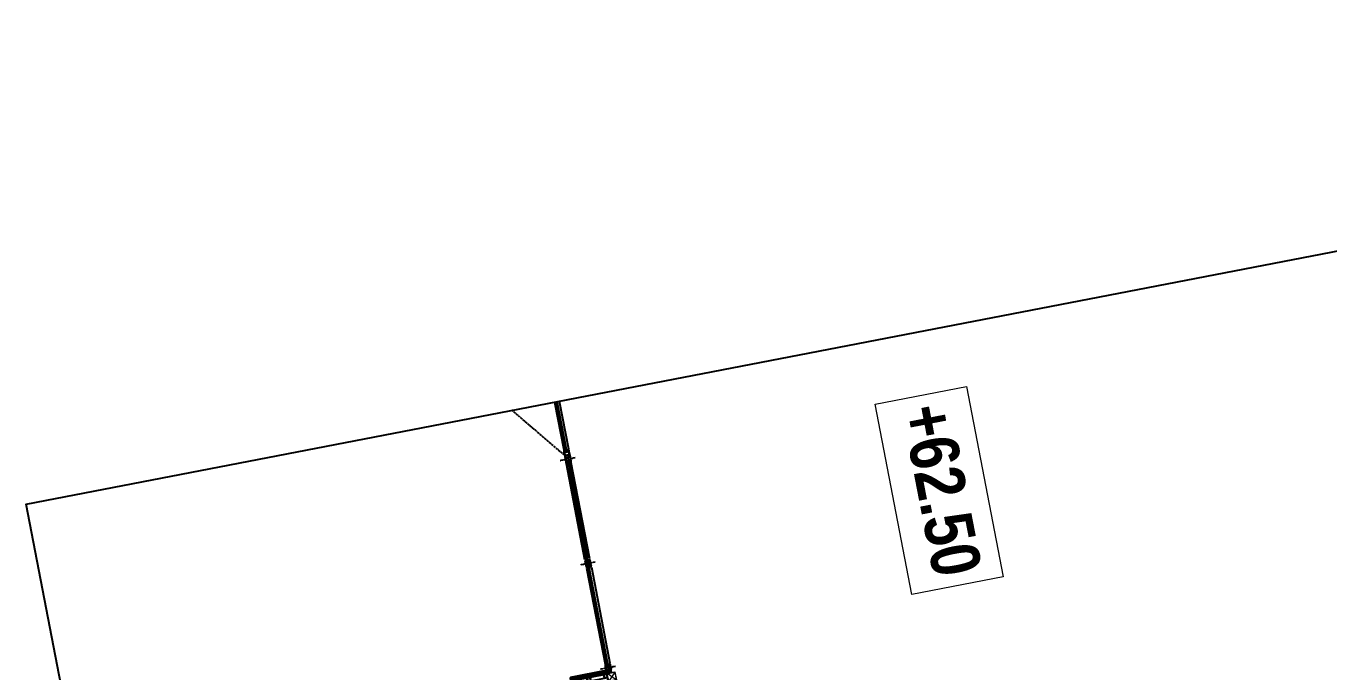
# Model space of a CAD drawing. Header units: centimetres. Extents: x 4942 to 11683, y -41622 to -36787.
# Drawn here: x 4942 to 6538, y -37710 to -36919 of the extents above; entities that cross this region are included whole.
import ezdxf

# ---------------------------------------------------------------- set-up
doc = ezdxf.new("R2010")
doc.units = ezdxf.units.CM
doc.header["$LTSCALE"] = 0.75
doc.header["$MEASUREMENT"] = 0
doc.linetypes.add('$0$CENTER', pattern=[50.8, 31.75, -6.35, 6.35, -6.35])
doc.linetypes.add('1.BLOK_ZK_TASIYICI$0$HIDDEN', pattern=[0.375, 0.25, -0.125])
for name, color, linetype in [('$0$V-0_Axis', 8, '$0$CENTER'), ('1.BLOK_ZK_TASIYICI$0$V-2_Beam_Above', 8, '1.BLOK_ZK_TASIYICI$0$HIDDEN'), ('MERMER1', 25, 'Continuous'), ('MERMER2', 29, 'Continuous'), ('NP_B_Cephe_22$0$$0$$0$SY', 3, 'Continuous'), ('V-0_Elevation_000', 200, 'Continuous'), ('V-0_Hatch_Concrete', 252, 'Continuous'), ('V-2_Steel_Structure', 201, 'Continuous'), ('V-4_Profile_Steel', 82, 'Continuous')]:
    doc.layers.add(name, color=color, linetype=linetype)
doc.layers.add('V-0_Hatch', color=7, linetype='Continuous', true_color=0x330000)
doc.layers.add('yol_kotları', color=5, linetype='Continuous', lineweight=0)
doc.layers.add('ZZ-TASYUNU', color=34, linetype='Continuous', lineweight=5)
doc.styles.get("Standard").update_dxf_attribs({"font": 'arial.ttf'})
pattern_1 = [(45, (-12595.12674, 917.19925), (-0.0883883476, 0.0883883476), [])]

# ---------------------------------------------------------------- blocks, each defined once
blk = doc.blocks.new('A$C17750568')
at = {"layer": 'V-0_Hatch', "transparency": 33554554}
h = blk.add_hatch(dxfattribs=at)
h.set_pattern_fill('ANSI31', color=256)
h.set_pattern_definition(pattern_1)
h.paths.add_polyline_path([(13, 40.6), (0, 40.6), (-13, 40.6), (-13, 43.6), (-11, 43.6), (0, 43.6), (13, 43.6)])
at = {"layer": 'V-0_Hatch_Concrete'}
h = blk.add_hatch(dxfattribs=at)
h.set_pattern_fill('ANSI31', color=256)
h.set_pattern_definition(pattern_1)
h.paths.add_polyline_path([(-27, 13.6), (-29, 13.6), (-30, 13.6), (-30, 57.6), (-29, 57.6), (-28.9, 57.5), (-27, 55.6)])
h = blk.add_hatch(dxfattribs=at)
h.set_pattern_fill('ANSI31', color=256)
h.set_pattern_definition(pattern_1)
h.paths.add_polyline_path([(-13, 55.6), (-27, 55.6), (-28.9, 57.5), (-29, 57.6), (-29, 58.6), (-11, 58.6), (-11, 57.6)])
h = blk.add_hatch(dxfattribs=at)
h.set_pattern_fill('ANSI31', color=256)
h.set_pattern_definition(pattern_1)
h.paths.add_polyline_path([(-10, 44.6), (-11, 44.6), (-11, 43.6), (-13, 43.6), (-13, 55.6), (-11, 57.6), (-10, 57.6)])
h = blk.add_hatch(dxfattribs=at)
h.set_pattern_fill('ANSI31', color=256)
h.set_pattern_definition(pattern_1)
h.paths.add_polyline_path([(13, 43.6), (11, 43.6), (11, 44.6), (10, 44.6), (10, 57.6), (11, 57.6), (13, 55.6)])
h = blk.add_hatch(dxfattribs=at)
h.set_pattern_fill('ANSI31', color=256)
h.set_pattern_definition(pattern_1)
h.paths.add_polyline_path([(27, 55.6), (13, 55.6), (11, 57.6), (11, 58.6), (29, 58.6), (29, 57.6)])
h = blk.add_hatch(dxfattribs=at)
h.set_pattern_fill('ANSI31', color=256)
h.set_pattern_definition(pattern_1)
h.paths.add_polyline_path([(30, 13.6), (27, 13.6), (27, 55.6), (29, 57.6), (30, 57.6)])
at = {"layer": 'MERMER1', "elevation": -0.1}
for points in [[(-30, 13.6), (-29, 13.6), (-29, 13.6), (-27, 13.6), (-27, 55.6), (-29, 57.6), (-30, 57.6)], [(-11, 57.6), (-13, 55.6), (-27, 55.6), (-29, 57.6), (-29, 58.6), (-11, 58.6)], [(-10, 44.6), (-11, 44.6), (-11, 43.6), (-13, 43.6), (-13, 55.6), (-11, 57.6), (-10, 57.6)], [(13, 43.6), (11, 43.6), (11, 44.6), (10, 44.6), (10, 57.6), (11, 57.6), (13, 55.6)], [(27, 55.6), (13, 55.6), (11, 57.6), (11, 58.6), (29, 58.6), (29, 57.6)], [(30, 13.6), (27, 13.6), (27, 55.6), (29, 57.6), (30, 57.6)]]:
    blk.add_lwpolyline(points, close=True, dxfattribs=at)
at = {"layer": 'MERMER2', "elevation": -0.1}
blk.add_lwpolyline([(13, 40.6), (0, 40.6), (-13, 40.6), (-13, 43.6), (-11, 43.6), (0, 43.6), (13, 43.6)], close=True, dxfattribs=at)
at = {"layer": 'NP_B_Cephe_22$0$$0$$0$SY'}
for p, q in [((-30, 7.6, -0.1), (-26.2, 13.4, -0.1)), ((-26.2, 7.8, -0.1), (-29.8, 13.4, -0.1)), ((-26, 13.6, -0.1), (-26, 13.6, -0.1)), ((-26, 7.6, -0.1), (-26, 7.6, -0.1)), ((25.9, 13.6, -0.1), (25.9, 13.6, -0.1)), ((25.9, 7.6, -0.1), (25.9, 7.6, -0.1)), ((30, 7.6, -0.1), (26.2, 13.4, -0.1)), ((26.2, 7.8, -0.1), (29.8, 13.4, -0.1))]:
    blk.add_line(p, q, dxfattribs=at)
at = {"layer": 'NP_B_Cephe_22$0$$0$$0$SY', "elevation": -0.1}
for points in [[(-30, 7.6), (-30, 13.6), (-26, 13.6), (-26, 7.6), (-30, 7.6)], [(30, 7.6), (30, 13.6), (26, 13.6), (26, 7.6), (30, 7.6)]]:
    blk.add_lwpolyline(points, dxfattribs=at)
for points in [[(-29.8, 7.8), (-29.8, 13.4), (-26.2, 13.4), (-26.2, 7.8)], [(29.8, 7.8), (29.8, 13.4), (26.2, 13.4), (26.2, 7.8)]]:
    blk.add_lwpolyline(points, close=True, dxfattribs=at)
at = {"layer": 'V-0_Elevation_000', "elevation": -0.1}
for points in [[(-21, 38.6), (-25, 38.6), (-25, 49.6), (-21, 49.6)], [(21, 38.6), (25, 38.6), (25, 49.6), (21, 49.6)], [(-21, 17.6), (-25, 17.6), (-25, 34.6), (-21, 34.6)], [(21, 17.6), (25, 17.6), (25, 34.6), (21, 34.6)], [(21, 13.8), (21, 13.6), (-21, 13.6), (-21, 13.8)]]:
    blk.add_lwpolyline(points, close=True, dxfattribs=at)
for points in [[(-19, 53.6), (-21, 53.6)], [(-19, 49.6), (-21, 49.6)], [(-19, 49.6), (-19, 38.6)], [(-15, 49.6), (-15, 38.6)], [(15, 49.6), (15, 38.6)], [(19, 53.6), (21, 53.6)], [(19, 49.6), (21, 49.6)], [(19, 49.6), (19, 38.6)], [(0, 38.6), (-21, 38.6), (-21, 34.6), (0, 34.6)], [(0, 38.6), (21, 38.6), (21, 34.6), (0, 34.6)]]:
    blk.add_lwpolyline(points, dxfattribs=at)
at = {"layer": 'V-2_Steel_Structure', "linetype": 'Continuous', "lineweight": 0}
for p, q in [((-25.7, 3.9, -0.1), (-16.3, 13.2, -0.1)), ((-16.3, 3.9, -0.1), (-25.7, 13.2, -0.1)), ((25.6, 3.9, -0.1), (16.3, 13.2, -0.1)), ((16.3, 3.9, -0.1), (25.6, 13.2, -0.1))]:
    blk.add_line(p, q, dxfattribs=at)
at = {"layer": 'V-2_Steel_Structure', "linetype": 'Continuous', "lineweight": 0, "elevation": -0.1}
for points in [[(-26, 3.6), (-16, 3.6), (-16, 13.6), (-26, 13.6), (-26, 3.6)], [(25.9, 3.6), (15.9, 3.6), (15.9, 13.6), (25.9, 13.6), (25.9, 3.6)]]:
    blk.add_lwpolyline(points, dxfattribs=at)
for points in [[(-25.7, 3.9), (-16.3, 3.9), (-16.3, 13.2), (-25.7, 13.2)], [(25.6, 3.9), (16.3, 3.9), (16.3, 13.2), (25.6, 13.2)]]:
    blk.add_lwpolyline(points, close=True, dxfattribs=at)
at = {"layer": 'V-4_Profile_Steel', "elevation": -0.1}
for points in [[(-21, 53.6), (-21, 49.6), (-25, 49.6), (-25, 53.6), (-21, 53.6)], [(-15, 53.6), (-15, 49.6), (-19, 49.6), (-19, 53.6), (-15, 53.6)], [(15, 53.6), (15, 49.6), (19, 49.6), (19, 53.6), (15, 53.6)], [(21, 53.6), (21, 49.6), (25, 49.6), (25, 53.6), (21, 53.6)], [(-21, 38.6), (-21, 34.6), (-25, 34.6), (-25, 38.6), (-21, 38.6)], [(21, 38.6), (21, 34.6), (25, 34.6), (25, 38.6), (21, 38.6)], [(-21, 17.6), (-21, 13.6), (-25, 13.6), (-25, 17.6), (-21, 17.6)], [(21, 17.6), (21, 13.6), (25, 13.6), (25, 17.6), (21, 17.6)]]:
    blk.add_lwpolyline(points, dxfattribs=at)
for points in [[(-21.2, 53.4), (-21.2, 49.8), (-24.8, 49.8), (-24.8, 53.4)], [(-15.2, 53.4), (-15.2, 49.8), (-18.8, 49.8), (-18.8, 53.4)], [(15.2, 53.4), (15.2, 49.8), (18.8, 49.8), (18.8, 53.4)], [(21.2, 53.4), (21.2, 49.8), (24.8, 49.8), (24.8, 53.4)], [(-21.2, 38.4), (-21.2, 34.8), (-24.8, 34.8), (-24.8, 38.4)], [(21.2, 38.4), (21.2, 34.8), (24.8, 34.8), (24.8, 38.4)], [(-21.2, 17.4), (-21.2, 13.8), (-24.8, 13.8), (-24.8, 17.4)], [(21.2, 17.4), (21.2, 13.8), (24.8, 13.8), (24.8, 17.4)]]:
    blk.add_lwpolyline(points, close=True, dxfattribs=at)
at = {"layer": 'ZZ-TASYUNU', "elevation": -0.1}
for points in [[(2.3, 12.4), (1.1, 4.9), (1, 4.5), (0.9, 4.2), (0.6, 3.9), (0.3, 3.8), (0, 3.7), (-0.4, 3.8), (-0.7, 3.9), (-1, 4.2), (-1.1, 4.5), (-1.2, 4.9), (-2.3, 12.4), (-2.3, 12.8), (-2.5, 13.1), (-2.7, 13.3), (-3.1, 13.5), (-3.4, 13.6), (-3.8, 13.5), (-4.1, 13.3), (-4.4, 13.1), (-4.5, 12.8), (-4.6, 12.4), (-5.8, 4.9), (-5.8, 4.5), (-6, 4.2), (-6.2, 3.9), (-6.5, 3.8), (-6.9, 3.7), (-7.2, 3.8), (-7.6, 3.9), (-7.8, 4.2), (-8, 4.5), (-8, 4.9), (-9.1, 12.4), (-9.2, 12.8), (-9.4, 13.1), (-9.6, 13.3), (-9.9, 13.5), (-10.3, 13.6), (-10.6, 13.5), (-11, 13.3), (-11.2, 13.1), (-11.4, 12.8), (-11.4, 12.4), (-12.6, 4.9), (-12.7, 4.5), (-12.8, 4.2), (-13.1, 3.9), (-13.4, 3.8), (-13.7, 3.7), (-14.1, 3.8), (-14.4, 3.9), (-14.7, 4.2), (-14.8, 4.5), (-14.9, 4.9), (-13.7, 12.4), (-13.7, 12.8), (-13.5, 13.1), (-13.2, 13.3), (-12.9, 13.5), (-12.6, 13.6), (-12.2, 13.5), (-11.9, 13.3), (-11.6, 13.1), (-11.5, 12.8), (-11.4, 12.4), (-10.3, 4.9), (-10.3, 4.5), (-10.1, 4.2), (-9.9, 3.9), (-9.5, 3.8), (-9.2, 3.7), (-8.8, 3.8), (-8.5, 3.9), (-8.2, 4.2), (-8.1, 4.5), (-8, 4.9), (-6.9, 12.4), (-6.8, 12.8), (-6.6, 13.1), (-6.4, 13.3), (-6.1, 13.5), (-5.7, 13.6), (-5.4, 13.5), (-5, 13.3), (-4.8, 13.1), (-4.6, 12.8), (-4.6, 12.4), (-3.5, 4.9), (-3.4, 4.5), (-3.3, 4.2), (-3, 3.9), (-2.7, 3.8), (-2.3, 3.7), (-2, 3.8), (-1.6, 3.9), (-1.4, 4.2), (-1.2, 4.5), (-1.2, 4.9), (0, 12.4), (0.1, 12.8), (0.2, 13.1), (0.5, 13.3), (0.8, 13.5), (1.2, 13.6), (1.5, 13.5), (1.8, 13.3), (2.1, 13.1), (2.2, 12.8), (2.3, 12.4), (3.4, 4.9), (3.3, 4.5), (3.2, 4.2), (2.9, 3.9), (2.6, 3.8), (2.2, 3.7), (1.9, 3.8), (1.6, 3.9), (1.3, 4.2), (1.1, 4.5), (1.1, 4.9), (0, 12.4), (-0.1, 12.8), (-0.2, 13.1), (-0.5, 13.3), (-0.8, 13.5), (-1.2, 13.6), (-1.5, 13.5), (-1.8, 13.3), (-2.1, 13.1), (-2.2, 12.8), (-2.3, 12.4), (-3.5, 4.9), (-3.5, 4.5), (-3.7, 4.2), (-3.9, 3.9), (-4.3, 3.8), (-4.6, 3.7), (-5, 3.8), (-5.3, 3.9), (-5.5, 4.2), (-5.7, 4.5), (-5.8, 4.9), (-6.9, 12.4), (-6.9, 12.8), (-7.1, 13.1), (-7.3, 13.3), (-7.6, 13.5), (-8, 13.6), (-8.3, 13.5), (-8.7, 13.3), (-8.9, 13.1), (-9.1, 12.8), (-9.1, 12.4), (-10.3, 4.9), (-10.4, 4.5), (-10.5, 4.2), (-10.8, 3.9), (-11.1, 3.8), (-11.5, 3.7), (-11.8, 3.8), (-12.1, 3.9), (-12.4, 4.2), (-12.5, 4.5), (-12.6, 4.9), (-13.7, 12.4), (-13.8, 12.8), (-13.9, 13.1), (-14.2, 13.3), (-14.5, 13.5), (-14.8, 13.6), (-15.2, 13.5), (-15.5, 13.3), (-15.8, 13.1), (-15.9, 12.8), (-16, 12.4)], [(15.9, 11.9), (14.9, 4.9), (14.9, 4.5), (14.7, 4.2), (14.4, 3.9), (14.1, 3.8), (13.8, 3.7), (13.4, 3.8), (13.1, 3.9), (12.8, 4.2), (12.7, 4.5), (12.6, 4.9), (11.4, 12.4), (11.4, 12.8), (11.2, 13.1), (11, 13.3), (10.6, 13.5), (10.3, 13.6), (9.9, 13.5), (9.6, 13.3), (9.4, 13.1), (9.2, 12.8), (9.1, 12.4), (8, 4.9), (8, 4.5), (7.8, 4.2), (7.6, 3.9), (7.2, 3.8), (6.9, 3.7), (6.5, 3.8), (6.2, 3.9), (6, 4.2), (5.8, 4.5), (5.8, 4.9), (4.6, 12.4), (4.5, 12.8), (4.4, 13.1), (4.1, 13.3), (3.8, 13.5), (3.4, 13.6), (3.1, 13.5), (2.7, 13.3), (2.5, 13.1), (2.3, 12.8), (2.3, 12.4), (1.2, 4.9), (1.2, 4.5), (1.4, 4.2), (1.7, 3.9), (2, 3.8), (2.3, 3.7), (2.7, 3.8), (3, 3.9), (3.3, 4.2), (3.4, 4.5), (3.5, 4.9), (4.6, 12.4), (4.6, 12.8), (4.8, 13.1), (5, 13.3), (5.4, 13.5), (5.7, 13.6), (6.1, 13.5), (6.4, 13.3), (6.6, 13.1), (6.8, 12.8), (6.9, 12.4), (8, 4.9), (8.1, 4.5), (8.2, 4.2), (8.5, 3.9), (8.8, 3.8), (9.2, 3.7), (9.5, 3.8), (9.9, 3.9), (10.1, 4.2), (10.3, 4.5), (10.3, 4.9), (11.4, 12.4), (11.5, 12.8), (11.6, 13.1), (11.9, 13.3), (12.2, 13.5), (12.6, 13.6), (12.9, 13.5), (13.2, 13.3), (13.5, 13.1), (13.7, 12.8), (13.7, 12.4), (14.9, 4.9), (14.9, 4.5), (15.1, 4.2), (15.4, 3.9), (15.7, 3.8), (15.9, 3.7)], [(2.3, 12.4), (3.5, 4.9), (3.5, 4.5), (3.7, 4.2), (3.9, 3.9), (4.3, 3.8), (4.6, 3.7), (5, 3.8), (5.3, 3.9), (5.5, 4.2), (5.7, 4.5), (5.8, 4.9), (6.9, 12.4), (6.9, 12.8), (7.1, 13.1), (7.3, 13.3), (7.6, 13.5), (8, 13.6), (8.3, 13.5), (8.7, 13.3), (8.9, 13.1), (9.1, 12.8), (9.1, 12.4), (10.3, 4.9), (10.4, 4.5), (10.5, 4.2), (10.8, 3.9), (11.1, 3.8), (11.5, 3.7), (11.8, 3.8), (12.1, 3.9), (12.4, 4.2), (12.6, 4.5), (12.6, 4.9), (13.7, 12.4), (13.8, 12.8), (13.9, 13.1), (14.2, 13.3), (14.5, 13.5), (14.9, 13.6), (15.2, 13.5), (15.5, 13.3), (15.8, 13.1), (15.9, 12.8)]]:
    blk.add_lwpolyline(points, dxfattribs=at)

msp = doc.modelspace()

# ---------------------------------------------------------------- linework, layer by layer
at = {"layer": '$0$V-0_Axis', "ltscale": 0.1, "extrusion": (-0.000162072, 0.000218515, 1)}
for p, q in [((5615.02, -37447.77), (5596.83, -37451.28)), ((5639.66, -37575.44), (5621.47, -37578.95))]:
    msp.add_line(p, q, dxfattribs=at)
at = {"layer": '$0$V-0_Axis', "ltscale": 0.1, "extrusion": (-0.000120245, 1.81501e-06, 1)}
msp.add_line((5664.3, -37703.11), (5646.11, -37706.62), dxfattribs=at)
at = {"layer": '$0$V-0_Axis', "ltscale": 0.1, "extrusion": (-2.55661e-05, 0.000132476, 1)}
msp.add_lwpolyline([(5602.46, -37444.9), (5537.69, -37389.43)], dxfattribs=at)
at = {"color": 4, "linetype": 'Continuous', "extrusion": (-2.55661e-05, 0.000132476, 1)}
for p, q in [((5602.76, -37435.76), (5591.8, -37378.98)), ((5602.85, -37435.74), (5591.9, -37378.97)), ((5602.95, -37435.72), (5591.99, -37378.95)), ((5603.05, -37435.7), (5592.09, -37378.93)), ((5603.15, -37435.68), (5592.19, -37378.91)), ((5603.25, -37435.66), (5592.29, -37378.89)), ((5603.25, -37435.66), (5592.29, -37378.89)), ((5603.35, -37435.65), (5592.39, -37378.87)), ((5603.44, -37435.63), (5592.48, -37378.85)), ((5603.54, -37435.61), (5592.58, -37378.83)), ((5603.64, -37435.59), (5592.68, -37378.81)), ((5603.74, -37435.57), (5592.78, -37378.8)), ((5603.84, -37435.55), (5592.88, -37378.78)), ((5603.93, -37435.53), (5592.98, -37378.76)), ((5604.03, -37435.51), (5593.07, -37378.74)), ((5603.52, -37439.74), (5602.76, -37435.76)), ((5603.63, -37439.77), (5602.85, -37435.74)), ((5603.73, -37439.75), (5602.95, -37435.72)), ((5603.83, -37439.73), (5603.05, -37435.7)), ((5603.93, -37439.71), (5603.15, -37435.68)), ((5604.01, -37439.64), (5603.25, -37435.66)), ((5604.01, -37439.64), (5603.25, -37435.66)), ((5604.12, -37439.67), (5603.35, -37435.65)), ((5604.22, -37439.65), (5603.44, -37435.63)), ((5604.32, -37439.63), (5603.54, -37435.61)), ((5604.42, -37439.61), (5603.64, -37435.59)), ((5604.51, -37439.6), (5603.74, -37435.57)), ((5604.61, -37439.58), (5603.84, -37435.55)), ((5604.71, -37439.56), (5603.93, -37435.53)), ((5604.8, -37439.49), (5604.03, -37435.51)), ((5604.8, -37439.49), (5604.76, -37439.55)), ((5603.58, -37439.78), (5603.52, -37439.74)), ((5603.97, -37439.7), (5603.58, -37439.78)), ((5604.01, -37439.64), (5603.97, -37439.7)), ((5604.07, -37439.68), (5604.01, -37439.64)), ((5604.76, -37439.55), (5604.07, -37439.68)), ((5606.02, -37452.42), (5605.98, -37452.48)), ((5605.98, -37452.48), (5606.75, -37456.46)), ((5606.42, -37452.35), (5606.02, -37452.42)), ((5606.07, -37452.41), (5606.85, -37456.44)), ((5606.17, -37452.39), (5606.95, -37456.42)), ((5606.27, -37452.37), (5607.05, -37456.4)), ((5606.37, -37452.36), (5607.14, -37456.38)), ((5606.47, -37452.39), (5606.42, -37452.35)), ((5606.51, -37452.33), (5606.47, -37452.39)), ((5606.47, -37452.39), (5607.24, -37456.36)), ((5606.47, -37452.39), (5607.24, -37456.36)), ((5607.2, -37452.19), (5606.51, -37452.33)), ((5606.56, -37452.32), (5607.34, -37456.34)), ((5606.66, -37452.3), (5607.44, -37456.32)), ((5606.76, -37452.28), (5607.54, -37456.31)), ((5606.86, -37452.26), (5607.63, -37456.29)), ((5606.96, -37452.24), (5607.73, -37456.27)), ((5607.05, -37452.22), (5607.83, -37456.25)), ((5607.15, -37452.2), (5607.93, -37456.23)), ((5607.26, -37452.23), (5607.2, -37452.19)), ((5607.26, -37452.23), (5608.03, -37456.21)), ((5606.75, -37456.46), (5628.76, -37570.46)), ((5606.85, -37456.44), (5628.85, -37570.44)), ((5606.95, -37456.42), (5628.95, -37570.42)), ((5607.05, -37456.4), (5629.05, -37570.4)), ((5607.14, -37456.38), (5629.15, -37570.38)), ((5607.24, -37456.36), (5629.25, -37570.36)), ((5607.24, -37456.36), (5629.25, -37570.36)), ((5607.34, -37456.34), (5629.34, -37570.35)), ((5607.44, -37456.32), (5629.44, -37570.33)), ((5607.54, -37456.31), (5629.54, -37570.31)), ((5607.63, -37456.29), (5629.64, -37570.29)), ((5607.73, -37456.27), (5629.74, -37570.27)), ((5607.83, -37456.25), (5629.84, -37570.25)), ((5607.93, -37456.23), (5629.93, -37570.23)), ((5608.03, -37456.21), (5630.03, -37570.21)), ((5629.52, -37574.44), (5628.76, -37570.46)), ((5629.63, -37574.47), (5628.85, -37570.44)), ((5629.73, -37574.45), (5628.95, -37570.42)), ((5629.83, -37574.43), (5629.05, -37570.4)), ((5629.93, -37574.41), (5629.15, -37570.38)), ((5630.01, -37574.34), (5629.25, -37570.36)), ((5630.01, -37574.34), (5629.25, -37570.36)), ((5630.12, -37574.37), (5629.34, -37570.35)), ((5630.22, -37574.35), (5629.44, -37570.33)), ((5629.58, -37574.48), (5629.52, -37574.44)), ((5630.32, -37574.33), (5629.54, -37570.31)), ((5629.97, -37574.4), (5629.58, -37574.48)), ((5630.42, -37574.31), (5629.64, -37570.29)), ((5630.51, -37574.3), (5629.74, -37570.27)), ((5630.61, -37574.28), (5629.84, -37570.25)), ((5630.71, -37574.26), (5629.93, -37570.23)), ((5630.01, -37574.34), (5629.97, -37574.4)), ((5630.07, -37574.38), (5630.01, -37574.34)), ((5630.8, -37574.19), (5630.03, -37570.21)), ((5630.76, -37574.25), (5630.07, -37574.38)), ((5630.67, -37580.09), (5630.63, -37580.15)), ((5630.63, -37580.15), (5631.39, -37584.13)), ((5631.06, -37580.02), (5630.67, -37580.09)), ((5630.71, -37580.08), (5631.49, -37584.11)), ((5630.8, -37574.19), (5630.76, -37574.25)), ((5630.81, -37580.06), (5631.59, -37584.09)), ((5630.91, -37580.04), (5631.69, -37584.07)), ((5631.01, -37580.03), (5631.79, -37584.05)), ((5631.12, -37580.06), (5631.06, -37580.02)), ((5631.16, -37580), (5631.12, -37580.06)), ((5631.12, -37580.06), (5631.88, -37584.03)), ((5631.12, -37580.06), (5631.88, -37584.03)), ((5631.84, -37579.86), (5631.16, -37580)), ((5631.21, -37579.99), (5631.98, -37584.01)), ((5631.3, -37579.97), (5632.08, -37583.99)), ((5631.4, -37579.95), (5632.18, -37583.98)), ((5631.5, -37579.93), (5632.28, -37583.96)), ((5631.6, -37579.91), (5632.38, -37583.94)), ((5631.7, -37579.89), (5632.47, -37583.92)), ((5631.79, -37579.87), (5632.57, -37583.9)), ((5631.9, -37579.9), (5631.84, -37579.86)), ((5631.9, -37579.9), (5632.67, -37583.88)), ((5653.4, -37698.13), (5631.39, -37584.13)), ((5653.5, -37698.11), (5631.49, -37584.11)), ((5653.59, -37698.09), (5631.59, -37584.09)), ((5653.69, -37698.07), (5631.69, -37584.07)), ((5653.79, -37698.05), (5631.79, -37584.05)), ((5653.89, -37698.03), (5631.88, -37584.03)), ((5653.89, -37698.03), (5631.88, -37584.03)), ((5653.99, -37698.02), (5631.98, -37584.01)), ((5654.08, -37698), (5632.08, -37583.99)), ((5654.18, -37697.98), (5632.18, -37583.98)), ((5654.28, -37697.96), (5632.28, -37583.96)), ((5654.38, -37697.94), (5632.38, -37583.94)), ((5654.48, -37697.92), (5632.47, -37583.92)), ((5654.58, -37697.9), (5632.57, -37583.9)), ((5654.67, -37697.88), (5632.67, -37583.88)), ((5654.17, -37702.11), (5653.4, -37698.13)), ((5654.27, -37702.14), (5653.5, -37698.11)), ((5654.37, -37702.12), (5653.59, -37698.09)), ((5654.47, -37702.1), (5653.69, -37698.07)), ((5654.57, -37702.08), (5653.79, -37698.05)), ((5654.66, -37702.01), (5653.89, -37698.03)), ((5654.66, -37702.01), (5653.89, -37698.03)), ((5654.76, -37702.04), (5653.99, -37698.02)), ((5654.86, -37702.02), (5654.08, -37698)), ((5654.22, -37702.14), (5654.17, -37702.11)), ((5654.96, -37702), (5654.18, -37697.98)), ((5654.62, -37702.07), (5654.22, -37702.14)), ((5655.06, -37701.98), (5654.28, -37697.96)), ((5655.16, -37701.96), (5654.38, -37697.94)), ((5655.25, -37701.95), (5654.48, -37697.92)), ((5655.35, -37701.93), (5654.58, -37697.9)), ((5654.66, -37702.01), (5654.62, -37702.07)), ((5654.71, -37702.05), (5654.66, -37702.01)), ((5655.44, -37701.86), (5654.67, -37697.88)), ((5655.4, -37701.92), (5654.71, -37702.05)), ((5655.44, -37701.86), (5655.4, -37701.92))]:
    msp.add_line(p, q, dxfattribs=at)
at = {"color": 1, "linetype": 'Continuous', "extrusion": (-2.55661e-05, 0.000132476, 1)}
for p, q in [((5602.85, -37438.45), (5602.79, -37438.54)), ((5602.92, -37438.58), (5602.8, -37438.5)), ((5603.22, -37438.6), (5602.9, -37438.39)), ((5603.31, -37438.03), (5602.93, -37438.58)), ((5603.48, -37439.32), (5602.96, -37438.97)), ((5603.23, -37438.79), (5602.99, -37438.63)), ((5603.22, -37438.7), (5602.99, -37439.04)), ((5603.24, -37438.44), (5603, -37438.28)), ((5603.26, -37438.37), (5603.01, -37438.73)), ((5603.29, -37439.01), (5603.03, -37438.84)), ((5603.26, -37438.91), (5603.09, -37439.16)), ((5603.29, -37438.29), (5603.12, -37438.17)), ((5603.32, -37439.08), (5603.19, -37439.28)), ((5603.35, -37438.15), (5603.24, -37438.08)), ((5603.63, -37439.61), (5603.24, -37439.34)), ((5603.41, -37439.23), (5603.29, -37439.4)), ((5603.41, -37438.01), (5603.39, -37437.99)), ((5603.5, -37439.35), (5603.39, -37439.52)), ((5603.6, -37439.48), (5603.49, -37439.63)), ((5604.26, -37437.84), (5604.28, -37437.82)), ((5604.36, -37437.82), (5604.92, -37438.2)), ((5604.37, -37437.95), (5604.44, -37437.84)), ((5604.48, -37438.06), (5604.6, -37437.89)), ((5604.54, -37438.13), (5604.9, -37438.37)), ((5604.58, -37438.18), (5604.74, -37437.94)), ((5604.64, -37439.28), (5604.79, -37439.38)), ((5604.65, -37439.41), (5604.92, -37439.02)), ((5604.66, -37438.33), (5604.88, -37438)), ((5604.68, -37439.12), (5604.85, -37439.24)), ((5604.69, -37438.41), (5605.04, -37438.64)), ((5604.69, -37439.09), (5605.04, -37438.57)), ((5604.72, -37438.5), (5604.88, -37438.27)), ((5604.72, -37438.97), (5604.89, -37439.09)), ((5604.74, -37438.62), (5604.99, -37438.79)), ((5604.75, -37438.73), (5604.92, -37438.48)), ((5604.75, -37438.81), (5604.94, -37438.94)), ((5604.93, -37438.2), (5605.01, -37438.08)), ((5604.95, -37438.04), (5605.04, -37438.1)), ((5602.84, -37445.62), (5602.95, -37445.46)), ((5602.99, -37445.72), (5602.84, -37445.61)), ((5602.96, -37445.52), (5602.88, -37445.46)), ((5602.88, -37445.83), (5602.99, -37445.67)), ((5603.03, -37445.92), (5602.88, -37445.82)), ((5602.92, -37446.04), (5603.02, -37445.89)), ((5603.12, -37446.17), (5602.92, -37446.03)), ((5602.97, -37446.24), (5603.07, -37446.08)), ((5603.06, -37446.3), (5602.97, -37446.25)), ((5603.11, -37445.62), (5602.98, -37445.53)), ((5603.01, -37445.63), (5603.09, -37445.52)), ((5603.17, -37446.02), (5603.09, -37445.97)), ((5603.11, -37446.03), (5603.18, -37445.92)), ((5603.21, -37445.61), (5603.28, -37445.5)), ((5603.34, -37445.59), (5603.22, -37445.51)), ((5603.31, -37445.93), (5603.23, -37445.88)), ((5603.41, -37445.82), (5603.33, -37445.77)), ((5603.37, -37445.64), (5603.47, -37445.49)), ((5603.47, -37445.68), (5603.37, -37445.61)), ((5603.47, -37445.5), (5603.45, -37445.48)), ((5605.83, -37453.93), (5605.74, -37453.87)), ((5606.1, -37452.88), (5605.75, -37453.4)), ((5606.09, -37453.56), (5605.75, -37453.33)), ((5605.85, -37453.77), (5605.77, -37453.89)), ((5606.04, -37453.35), (5605.79, -37453.18)), ((5606.04, -37453.16), (5605.84, -37453.03)), ((5606.04, -37453.24), (5605.86, -37453.49)), ((5606.13, -37452.56), (5605.87, -37452.95)), ((5606.42, -37454.15), (5605.87, -37453.77)), ((5606.24, -37453.84), (5605.88, -37453.6)), ((5606.06, -37453), (5605.89, -37452.88)), ((5606.06, -37453.47), (5605.9, -37453.7)), ((5606.12, -37453.64), (5605.9, -37453.97)), ((5606.11, -37452.85), (5605.94, -37452.73)), ((5606.15, -37452.69), (5605.99, -37452.59)), ((5606.2, -37453.79), (5606.04, -37454.03)), ((5606.3, -37453.91), (5606.19, -37454.08)), ((5606.41, -37454.02), (5606.34, -37454.13)), ((5606.52, -37454.13), (5606.51, -37454.15)), ((5607.15, -37452.36), (5607.54, -37452.63)), ((5607.19, -37452.49), (5607.29, -37452.34)), ((5607.28, -37452.62), (5607.4, -37452.45)), ((5607.3, -37452.65), (5607.82, -37453)), ((5607.37, -37453.96), (5607.4, -37453.98)), ((5607.38, -37452.75), (5607.5, -37452.57)), ((5607.43, -37453.82), (5607.54, -37453.9)), ((5607.46, -37452.89), (5607.6, -37452.69)), ((5607.47, -37453.94), (5607.85, -37453.39)), ((5607.49, -37452.96), (5607.75, -37453.13)), ((5607.5, -37453.68), (5607.67, -37453.8)), ((5607.53, -37453.06), (5607.7, -37452.81)), ((5607.53, -37453.6), (5607.77, -37453.24)), ((5607.54, -37453.53), (5607.78, -37453.7)), ((5607.55, -37453.18), (5607.79, -37453.34)), ((5607.56, -37453.28), (5607.8, -37452.93)), ((5607.56, -37453.37), (5607.89, -37453.58)), ((5607.83, -37445.54), (5607.93, -37445.61)), ((5607.93, -37445.58), (5607.83, -37445.73)), ((5607.86, -37453.39), (5607.98, -37453.47)), ((5607.89, -37445.4), (5607.97, -37445.45)), ((5607.94, -37453.52), (5608, -37453.43)), ((5607.96, -37445.62), (5608.08, -37445.71)), ((5607.99, -37445.28), (5608.07, -37445.34)), ((5608.09, -37445.61), (5608.02, -37445.72)), ((5608.19, -37445.19), (5608.12, -37445.3)), ((5608.13, -37445.2), (5608.21, -37445.25)), ((5608.18, -37445.05), (5608.38, -37445.19)), ((5608.19, -37445.6), (5608.32, -37445.69)), ((5608.29, -37445.59), (5608.21, -37445.7)), ((5608.33, -37444.98), (5608.23, -37445.14)), ((5608.24, -37444.91), (5608.33, -37444.97)), ((5608.27, -37445.3), (5608.42, -37445.4)), ((5608.38, -37445.18), (5608.28, -37445.33)), ((5608.31, -37445.5), (5608.46, -37445.61)), ((5608.42, -37445.39), (5608.32, -37445.55)), ((5628.84, -37573.15), (5628.78, -37573.24)), ((5628.92, -37573.28), (5628.8, -37573.2)), ((5629.22, -37573.3), (5628.9, -37573.09)), ((5629.31, -37572.73), (5628.93, -37573.28)), ((5629.48, -37574.02), (5628.96, -37573.67)), ((5629.23, -37573.49), (5628.99, -37573.33)), ((5629.22, -37573.4), (5628.99, -37573.74)), ((5629.24, -37573.14), (5629, -37572.98)), ((5629.26, -37573.07), (5629.01, -37573.43)), ((5629.29, -37573.71), (5629.03, -37573.54)), ((5629.25, -37573.61), (5629.09, -37573.86)), ((5629.28, -37572.99), (5629.11, -37572.87)), ((5629.32, -37573.78), (5629.19, -37573.98)), ((5629.35, -37572.85), (5629.24, -37572.77)), ((5629.63, -37574.31), (5629.24, -37574.04)), ((5629.4, -37573.93), (5629.29, -37574.1)), ((5629.41, -37572.71), (5629.39, -37572.69)), ((5629.5, -37574.05), (5629.39, -37574.22)), ((5629.6, -37574.18), (5629.49, -37574.33)), ((5630.26, -37572.54), (5630.28, -37572.52)), ((5630.36, -37572.52), (5630.92, -37572.9)), ((5630.37, -37572.65), (5630.44, -37572.54)), ((5630.74, -37580.55), (5630.39, -37581.07)), ((5630.73, -37581.23), (5630.39, -37581)), ((5630.48, -37581.6), (5630.39, -37581.54)), ((5630.5, -37581.44), (5630.41, -37581.56)), ((5630.68, -37581.02), (5630.44, -37580.85)), ((5630.48, -37572.76), (5630.6, -37572.59)), ((5630.68, -37580.83), (5630.48, -37580.7)), ((5630.77, -37580.23), (5630.51, -37580.62)), ((5630.68, -37580.91), (5630.51, -37581.16)), ((5631.06, -37581.81), (5630.51, -37581.44)), ((5630.71, -37580.67), (5630.53, -37580.55)), ((5630.88, -37581.51), (5630.53, -37581.27)), ((5630.54, -37572.83), (5630.9, -37573.07)), ((5630.7, -37581.13), (5630.55, -37581.37)), ((5630.77, -37581.31), (5630.55, -37581.64)), ((5630.58, -37572.88), (5630.74, -37572.64)), ((5630.75, -37580.52), (5630.58, -37580.4)), ((5630.64, -37573.98), (5630.79, -37574.08)), ((5630.79, -37580.36), (5630.64, -37580.26)), ((5630.65, -37574.11), (5630.91, -37573.72)), ((5630.66, -37573.03), (5630.88, -37572.7)), ((5630.68, -37573.82), (5630.84, -37573.94)), ((5630.85, -37581.46), (5630.68, -37581.7)), ((5630.69, -37573.11), (5631.04, -37573.34)), ((5630.69, -37573.79), (5631.04, -37573.27)), ((5630.72, -37573.2), (5630.88, -37572.97)), ((5630.72, -37573.67), (5630.89, -37573.79)), ((5630.74, -37573.32), (5630.99, -37573.49)), ((5630.74, -37573.51), (5630.94, -37573.64)), ((5630.75, -37573.43), (5630.92, -37573.18)), ((5630.94, -37581.58), (5630.83, -37581.75)), ((5630.93, -37572.9), (5631.01, -37572.78)), ((5630.95, -37572.74), (5631.04, -37572.8)), ((5631.06, -37581.69), (5630.98, -37581.8)), ((5631.16, -37581.8), (5631.15, -37581.82)), ((5631.79, -37580.03), (5632.18, -37580.3)), ((5631.83, -37580.16), (5631.93, -37580.01)), ((5631.92, -37580.29), (5632.04, -37580.12)), ((5631.95, -37580.32), (5632.46, -37580.67)), ((5632.02, -37580.41), (5632.14, -37580.24)), ((5632.02, -37581.63), (5632.04, -37581.65)), ((5632.08, -37581.49), (5632.19, -37581.56)), ((5632.11, -37580.56), (5632.24, -37580.36)), ((5632.12, -37581.61), (5632.49, -37581.06)), ((5632.14, -37580.63), (5632.39, -37580.8)), ((5632.14, -37581.35), (5632.31, -37581.47)), ((5632.17, -37580.73), (5632.34, -37580.48)), ((5632.17, -37581.26), (5632.41, -37580.91)), ((5632.19, -37581.2), (5632.43, -37581.36)), ((5632.2, -37580.85), (5632.43, -37581.01)), ((5632.21, -37580.94), (5632.44, -37580.6)), ((5632.21, -37581.04), (5632.53, -37581.25)), ((5632.5, -37581.06), (5632.62, -37581.14)), ((5632.58, -37581.19), (5632.64, -37581.1)), ((5653.49, -37700.82), (5653.43, -37700.91)), ((5653.56, -37700.95), (5653.44, -37700.87)), ((5653.86, -37700.97), (5653.54, -37700.76)), ((5653.95, -37700.4), (5653.58, -37700.95)), ((5654.12, -37701.69), (5653.6, -37701.34)), ((5653.86, -37701.06), (5653.63, -37701.41)), ((5653.88, -37700.81), (5653.64, -37700.64)), ((5653.87, -37701.16), (5653.64, -37701)), ((5653.9, -37700.74), (5653.66, -37701.1)), ((5653.93, -37701.38), (5653.68, -37701.21)), ((5653.9, -37701.28), (5653.73, -37701.53)), ((5653.93, -37700.66), (5653.76, -37700.54)), ((5653.96, -37701.45), (5653.83, -37701.65)), ((5653.99, -37700.52), (5653.88, -37700.44)), ((5654.27, -37701.98), (5653.88, -37701.71)), ((5654.05, -37701.59), (5653.93, -37701.77)), ((5654.05, -37700.38), (5654.03, -37700.36)), ((5654.14, -37701.72), (5654.03, -37701.89)), ((5654.24, -37701.85), (5654.13, -37702)), ((5654.9, -37700.21), (5654.92, -37700.19)), ((5655, -37700.19), (5655.56, -37700.57)), ((5655.01, -37700.32), (5655.09, -37700.21)), ((5655.12, -37700.43), (5655.24, -37700.26)), ((5655.18, -37700.5), (5655.54, -37700.74)), ((5655.22, -37700.55), (5655.38, -37700.31)), ((5655.28, -37701.65), (5655.43, -37701.75)), ((5655.29, -37701.78), (5655.56, -37701.39)), ((5655.3, -37700.7), (5655.52, -37700.37)), ((5655.32, -37701.49), (5655.49, -37701.61)), ((5655.33, -37701.46), (5655.68, -37700.94)), ((5655.34, -37700.78), (5655.68, -37701.01)), ((5655.36, -37700.87), (5655.52, -37700.64)), ((5655.36, -37701.34), (5655.53, -37701.46)), ((5655.38, -37700.99), (5655.63, -37701.16)), ((5655.39, -37701.1), (5655.56, -37700.85)), ((5655.39, -37701.18), (5655.58, -37701.31)), ((5655.57, -37700.57), (5655.65, -37700.45)), ((5655.59, -37700.41), (5655.68, -37700.47))]:
    msp.add_line(p, q, dxfattribs=at)
at = {"color": 0, "linetype": 'Continuous', "extrusion": (-2.55661e-05, 0.000132476, 1)}
for points in [[(5589.81, -37379.37), (5601.11, -37437.93)], [(5595.7, -37378.23), (5607, -37436.78)], [(5627.11, -37572.61), (5604.42, -37455.06)], [(5633, -37571.48), (5610.31, -37453.93)], [(5629.06, -37582.74), (5651.75, -37700.3)], [(5634.95, -37581.6), (5657.64, -37699.15)]]:
    msp.add_lwpolyline(points, dxfattribs=at)
for points in [[(5601.31, -37438.93), (5601.62, -37440.56), (5601.73, -37440.54), (5601.72, -37440.49), (5602.01, -37440.43), (5602.05, -37440.63), (5601.98, -37440.68, 0.414211), (5601.98, -37440.72), (5602.09, -37440.85, 0.767397), (5602.21, -37440.8), (5602.11, -37440.29), (5601.71, -37440.37), (5601.44, -37439), (5602.68, -37438.76), (5602.85, -37439.64), (5603.3, -37440.44), (5603.34, -37440.66, 0.862992), (5603.47, -37440.66), (5603.52, -37440.39, 0.535846), (5603.5, -37440.36), (5603.41, -37440.38), (5602.96, -37439.6), (5602.8, -37438.74), (5602.85, -37438.72, 1), (5602.99, -37438.7), (5602.97, -37438.58), (5601.33, -37438.9, 0.415506), (5601.31, -37438.93)], [(5607.51, -37439.42), (5608.14, -37442.67), (5608.77, -37445.92), (5608.28, -37446.02), (5608.22, -37445.72), (5608.34, -37445.7), (5608.37, -37445.86), (5608.6, -37445.81), (5608.41, -37444.81), (5608.17, -37444.86), (5608.2, -37445.01), (5608.09, -37445.04), (5608.03, -37444.74), (5608.38, -37444.67), (5608.21, -37443.79), (5603.38, -37444.72), (5603.55, -37445.61), (5603.41, -37445.63), (5603.24, -37444.75), (5602.46, -37444.9), (5601.62, -37440.56), (5601.9, -37440.51, -0.415195), (5602.04, -37440.6), (5602.04, -37440.61, -0.41738), (5602.03, -37440.62), (5601.78, -37440.67), (5601.85, -37441.03), (5603.74, -37440.66), (5603.67, -37440.31), (5603.42, -37440.36, -0.414214), (5603.41, -37440.35), (5603.41, -37440.34, -0.414228), (5603.51, -37440.2), (5603.78, -37440.14), (5603.88, -37440.64), (5605.45, -37440.33), (5605.35, -37439.84), (5605.63, -37439.79, -0.414228), (5605.77, -37439.88), (5605.77, -37439.89, -0.414214), (5605.76, -37439.9), (5605.52, -37439.95), (5605.58, -37440.31), (5607.47, -37439.94), (5607.4, -37439.59), (5607.16, -37439.64, -0.41738), (5607.14, -37439.63), (5607.14, -37439.62, -0.415195), (5607.24, -37439.48), (5607.51, -37439.42)], [(5607.2, -37437.79), (5607.51, -37439.41), (5607.4, -37439.44), (5607.39, -37439.4), (5607.08, -37439.46), (5607.13, -37439.71), (5607.2, -37439.73, -0.414208), (5607.22, -37439.77), (5607.17, -37439.93, -0.7674), (5607.05, -37439.92), (5606.94, -37439.36), (5607.36, -37439.28), (5607.1, -37437.91), (5605.58, -37438.2), (5605.96, -37440.14, -0.781572), (5605.84, -37440.19), (5605.7, -37440.01, -0.559201), (5605.71, -37439.97), (5605.8, -37439.96), (5605.47, -37438.22), (5605.04, -37438.3, -1), (5604.91, -37438.33), (5604.89, -37438.24, -0.41422), (5604.91, -37438.2), (5607.16, -37437.77, -0.355974), (5607.2, -37437.79)], [(5602.54, -37445.29), (5602.98, -37447.59), (5603.4, -37447.51), (5603.44, -37447.71), (5603.49, -37447.84, 1), (5603.63, -37447.79), (5603.58, -37447.67), (5603.54, -37447.48), (5608.14, -37446.59, -0.364656), (5608.37, -37446.72), (5608.47, -37446.95, 0.927206), (5608.66, -37446.9), (5608.66, -37446.73, 0.471146), (5608.62, -37446.7), (5608.51, -37446.72, -0.416789), (5608.48, -37446.7), (5608.45, -37446.53), (5608.23, -37446.44), (5608.06, -37446.47), (5607.89, -37445.58), (5607.75, -37445.61), (5607.92, -37446.49), (5603.19, -37447.41, -0.414213), (5603.07, -37447.33), (5602.92, -37446.54), (5603.28, -37446.47), (5603.22, -37446.18), (5603.1, -37446.2), (5603.13, -37446.36), (5602.9, -37446.41), (5602.7, -37445.4), (5602.94, -37445.36), (5602.97, -37445.52), (5603.09, -37445.49), (5603.03, -37445.2), (5602.54, -37445.29)], [(5608.87, -37446.45), (5609.33, -37448.87), (5609.8, -37451.29), (5609.53, -37451.34, -0.414213), (5609.39, -37451.24), (5609.38, -37451.23, -0.414184), (5609.39, -37451.22), (5609.64, -37451.17), (5609.57, -37450.82), (5607.68, -37451.18), (5607.75, -37451.54), (5608, -37451.49, -0.411358), (5608.01, -37451.5), (5608.01, -37451.51, -0.414211), (5607.92, -37451.65), (5607.64, -37451.7), (5607.55, -37451.21), (5605.98, -37451.51), (5606.07, -37452.01), (5605.8, -37452.06, -0.415198), (5605.65, -37451.96), (5605.65, -37451.95, -0.414155), (5605.66, -37451.94), (5605.91, -37451.89), (5605.84, -37451.54), (5603.95, -37451.9), (5604.02, -37452.26), (5604.27, -37452.21, -0.417803), (5604.28, -37452.22, -0.437337), (5604.18, -37452.37), (5603.91, -37452.42), (5602.98, -37447.59), (5603.25, -37447.54, -0.415254), (5603.39, -37447.63), (5603.39, -37447.64, -0.417843), (5603.39, -37447.65), (5603.14, -37447.7), (5603.21, -37448.06), (5605.09, -37447.69), (5605.03, -37447.34), (5604.78, -37447.39, -0.41426), (5604.77, -37447.38), (5604.77, -37447.37, -0.415236), (5604.86, -37447.23), (5605.14, -37447.17), (5605.23, -37447.67), (5606.8, -37447.36), (5606.71, -37446.87), (5606.98, -37446.82, -0.415189), (5607.12, -37446.91), (5607.13, -37446.92, -0.412867), (5607.12, -37446.93), (5606.87, -37446.98), (5606.94, -37447.34), (5608.83, -37446.97), (5608.76, -37446.62), (5608.51, -37446.67, -0.417788), (5608.5, -37446.66), (5608.5, -37446.65, -0.414213), (5608.59, -37446.51), (5608.87, -37446.45)], [(5604.22, -37454.05), (5603.91, -37452.42), (5604.02, -37452.4), (5604.03, -37452.45), (5604.32, -37452.39), (5604.29, -37452.2), (5604.2, -37452.17, -0.414211), (5604.18, -37452.14), (5604.24, -37451.97, -0.767397), (5604.36, -37451.98), (5604.46, -37452.49), (5604.06, -37452.57), (5604.33, -37453.94), (5605.56, -37453.7), (5605.39, -37452.82), (5605.52, -37451.91), (5605.47, -37451.69, -0.862992), (5605.59, -37451.64), (5605.74, -37451.88, -0.535846), (5605.73, -37451.91), (5605.64, -37451.93), (5605.51, -37452.82), (5605.68, -37453.68), (5605.74, -37453.67, -1), (5605.88, -37453.64), (5605.9, -37453.76), (5604.26, -37454.08, -0.415506), (5604.22, -37454.05)], [(5610.12, -37452.92), (5609.8, -37451.29), (5609.7, -37451.32), (5609.7, -37451.36), (5609.39, -37451.42), (5609.34, -37451.17), (5609.4, -37451.11, 0.414208), (5609.4, -37451.07), (5609.3, -37450.95, 0.7674), (5609.19, -37451), (5609.29, -37451.56), (5609.72, -37451.47), (5609.98, -37452.85), (5608.47, -37453.14), (5608.09, -37451.2, 0.781572), (5607.97, -37451.2), (5607.9, -37451.42, 0.559201), (5607.93, -37451.44), (5608.02, -37451.43), (5608.35, -37453.16), (5607.93, -37453.25, 1), (5607.79, -37453.27), (5607.81, -37453.36, 0.41422), (5607.84, -37453.38), (5610.09, -37452.95, 0.355974), (5610.12, -37452.92)], [(5627.31, -37573.63), (5627.62, -37575.26), (5627.73, -37575.24), (5627.72, -37575.19), (5628.01, -37575.13), (5628.05, -37575.32), (5627.98, -37575.38, 0.414211), (5627.98, -37575.42), (5628.09, -37575.55, 0.767397), (5628.21, -37575.5), (5628.11, -37574.99), (5627.71, -37575.07), (5627.44, -37573.7), (5628.68, -37573.46), (5628.85, -37574.34), (5629.3, -37575.14), (5629.34, -37575.36, 0.862992), (5629.47, -37575.36), (5629.52, -37575.09, 0.535846), (5629.5, -37575.06), (5629.41, -37575.08), (5628.96, -37574.3), (5628.8, -37573.44), (5628.85, -37573.42, 1), (5628.99, -37573.4), (5628.97, -37573.28), (5627.33, -37573.6, 0.415506), (5627.31, -37573.63)], [(5633.51, -37574.12), (5633.98, -37576.54), (5634.44, -37578.95), (5634.17, -37579.01, -0.414213), (5634.03, -37578.91), (5634.03, -37578.9, -0.414184), (5634.03, -37578.89), (5634.28, -37578.84), (5634.21, -37578.49), (5632.33, -37578.85), (5632.39, -37579.21), (5632.64, -37579.16, -0.411358), (5632.65, -37579.17), (5632.65, -37579.18, -0.414211), (5632.56, -37579.32), (5632.28, -37579.37), (5632.19, -37578.88), (5630.62, -37579.18), (5630.71, -37579.67), (5630.44, -37579.73, -0.415198), (5630.3, -37579.63), (5630.29, -37579.62, -0.414155), (5630.3, -37579.61), (5630.55, -37579.56), (5630.48, -37579.21), (5628.59, -37579.57), (5628.66, -37579.93), (5628.91, -37579.88, -0.417803), (5628.92, -37579.89, -0.437337), (5628.83, -37580.04), (5628.55, -37580.09), (5627.62, -37575.26), (5627.89, -37575.21, -0.415254), (5628.04, -37575.3), (5628.04, -37575.31, -0.417843), (5628.03, -37575.32), (5627.78, -37575.37), (5627.85, -37575.73), (5629.74, -37575.36), (5629.67, -37575.01), (5629.42, -37575.06, -0.41426), (5629.41, -37575.05), (5629.41, -37575.04, -0.415236), (5629.51, -37574.9), (5629.78, -37574.84), (5629.87, -37575.33), (5631.45, -37575.03), (5631.35, -37574.54), (5631.63, -37574.49, -0.415189), (5631.77, -37574.58), (5631.77, -37574.59, -0.412867), (5631.76, -37574.6), (5631.51, -37574.65), (5631.58, -37575.01), (5633.47, -37574.64), (5633.4, -37574.29), (5633.15, -37574.34, -0.417788), (5633.14, -37574.33), (5633.14, -37574.32, -0.414213), (5633.24, -37574.18), (5633.51, -37574.12)], [(5628.87, -37581.72), (5628.55, -37580.09), (5628.66, -37580.07), (5628.67, -37580.12), (5628.96, -37580.06), (5628.93, -37579.87), (5628.85, -37579.84, -0.414211), (5628.83, -37579.81), (5628.88, -37579.64, -0.767397), (5629.01, -37579.65), (5629.1, -37580.16), (5628.7, -37580.24), (5628.97, -37581.61), (5630.2, -37581.37), (5630.03, -37580.49), (5630.16, -37579.58), (5630.11, -37579.36, -0.862992), (5630.23, -37579.31), (5630.38, -37579.55, -0.535846), (5630.37, -37579.58), (5630.28, -37579.6), (5630.16, -37580.49), (5630.32, -37581.35), (5630.38, -37581.34, -1), (5630.52, -37581.31), (5630.54, -37581.43), (5628.9, -37581.75, -0.415506), (5628.87, -37581.72)], [(5633.2, -37572.49), (5633.51, -37574.11), (5633.4, -37574.13), (5633.39, -37574.1), (5633.08, -37574.16), (5633.13, -37574.41), (5633.2, -37574.43, -0.414208), (5633.22, -37574.47), (5633.17, -37574.62, -0.7674), (5633.05, -37574.62), (5632.94, -37574.06), (5633.36, -37573.98), (5633.1, -37572.61), (5631.58, -37572.9), (5631.96, -37574.84, -0.781572), (5631.84, -37574.89), (5631.7, -37574.71, -0.559201), (5631.71, -37574.67), (5631.8, -37574.66), (5631.47, -37572.92), (5631.04, -37573, -1), (5630.91, -37573.03), (5630.89, -37572.94, -0.41422), (5630.91, -37572.9), (5633.16, -37572.47, -0.355974), (5633.2, -37572.49)], [(5634.76, -37580.59), (5634.45, -37578.96), (5634.34, -37578.99), (5634.34, -37579.02), (5634.03, -37579.09), (5633.98, -37578.83), (5634.04, -37578.78, 0.414208), (5634.05, -37578.74), (5633.94, -37578.62, 0.7674), (5633.83, -37578.67), (5633.94, -37579.23), (5634.36, -37579.14), (5634.62, -37580.52), (5633.11, -37580.81), (5632.74, -37578.87, 0.781572), (5632.61, -37578.87), (5632.55, -37579.09, 0.559201), (5632.57, -37579.11), (5632.66, -37579.1), (5632.99, -37580.83), (5632.57, -37580.92, 1), (5632.43, -37580.94), (5632.45, -37581.03, 0.41422), (5632.49, -37581.05), (5634.73, -37580.62, 0.355974), (5634.76, -37580.59)], [(5651.95, -37701.3), (5652.26, -37702.93), (5652.37, -37702.91), (5652.36, -37702.86), (5652.66, -37702.8), (5652.69, -37702.99), (5652.63, -37703.05, 0.414211), (5652.62, -37703.09), (5652.74, -37703.22, 0.767397), (5652.85, -37703.17), (5652.75, -37702.66), (5652.35, -37702.74), (5652.08, -37701.37), (5653.32, -37701.13), (5653.49, -37702.01), (5653.95, -37702.81), (5653.98, -37703.03, 0.862992), (5654.11, -37703.03), (5654.16, -37702.76, 0.535846), (5654.14, -37702.73), (5654.05, -37702.75), (5653.6, -37701.97), (5653.44, -37701.1), (5653.5, -37701.09, 1), (5653.63, -37701.07), (5653.61, -37700.95), (5651.97, -37701.27, 0.415506), (5651.95, -37701.3)], [(5658.15, -37701.79), (5658.62, -37704.21), (5659.09, -37706.62), (5658.81, -37706.68, -0.414213), (5658.67, -37706.58), (5658.67, -37706.57, -0.414184), (5658.68, -37706.56), (5658.92, -37706.51), (5658.85, -37706.16), (5656.97, -37706.52), (5657.04, -37706.88), (5657.28, -37706.83, -0.411358), (5657.29, -37706.84), (5657.3, -37706.85, -0.414211), (5657.2, -37706.99), (5656.93, -37707.04), (5656.83, -37706.55), (5655.26, -37706.85), (5655.35, -37707.34), (5655.08, -37707.4, -0.415198), (5654.94, -37707.3), (5654.94, -37707.29, -0.414155), (5654.95, -37707.28), (5655.19, -37707.23), (5655.12, -37706.88), (5653.24, -37707.24), (5653.31, -37707.6), (5653.55, -37707.55, -0.417803), (5653.56, -37707.56, -0.437337), (5653.47, -37707.71), (5653.19, -37707.76), (5652.26, -37702.93), (5652.54, -37702.88, -0.415254), (5652.68, -37702.97), (5652.68, -37702.98, -0.417843), (5652.67, -37702.99), (5652.43, -37703.04), (5652.49, -37703.4), (5654.38, -37703.03), (5654.31, -37702.68), (5654.07, -37702.73, -0.41426), (5654.05, -37702.72), (5654.05, -37702.71, -0.415236), (5654.15, -37702.57), (5654.42, -37702.51), (5654.52, -37703), (5656.09, -37702.7), (5655.99, -37702.21), (5656.27, -37702.16, -0.415189), (5656.41, -37702.25), (5656.41, -37702.26, -0.412867), (5656.4, -37702.27), (5656.16, -37702.32), (5656.23, -37702.67), (5658.11, -37702.31), (5658.04, -37701.96), (5657.8, -37702, -0.417788), (5657.79, -37702), (5657.78, -37701.99, -0.414213), (5657.88, -37701.85), (5658.15, -37701.79)], [(5657.84, -37700.16), (5658.15, -37701.78), (5658.04, -37701.8), (5658.04, -37701.77), (5657.72, -37701.83), (5657.77, -37702.08), (5657.85, -37702.1, -0.414208), (5657.86, -37702.14), (5657.81, -37702.29, -0.7674), (5657.69, -37702.29), (5657.58, -37701.73), (5658, -37701.65), (5657.74, -37700.27), (5656.23, -37700.57), (5656.6, -37702.51, -0.781572), (5656.48, -37702.55), (5656.34, -37702.38, -0.559201), (5656.36, -37702.34), (5656.44, -37702.33), (5656.11, -37700.59), (5655.69, -37700.67, -1), (5655.55, -37700.7), (5655.53, -37700.61, -0.41422), (5655.56, -37700.57), (5657.8, -37700.14, -0.355974), (5657.84, -37700.16)]]:
    msp.add_lwpolyline(points, format="xyb", close=True, dxfattribs=at)
at = {"color": 1, "linetype": 'Continuous', "extrusion": (-2.55661e-05, 0.000132476, 1)}
for points in [[(5603, -37438.93, 0.514005), (5602.98, -37439.02), (5603.47, -37439.61, 0.27334), (5603.52, -37439.63), (5603.61, -37439.62, 0.556325), (5603.64, -37439.54), (5603.42, -37439.25, -0.331306), (5603.41, -37438.06, 0.81851), (5603.36, -37438, 0.097627), (5602.79, -37438.51, 0.651228), (5602.84, -37438.59), (5602.98, -37438.58), (5603.05, -37438.91), (5603, -37438.93)], [(5604.99, -37438.55, -0.514005), (5605.04, -37438.62), (5604.81, -37439.35, -0.27334), (5604.76, -37439.39), (5604.67, -37439.41, -0.556325), (5604.62, -37439.35), (5604.71, -37439, 0.331306), (5604.28, -37437.89, -0.81851), (5604.31, -37437.81, -0.097627), (5605.02, -37438.08, -0.651228), (5605.01, -37438.17), (5604.87, -37438.21), (5604.93, -37438.55), (5604.99, -37438.55)], [(5602.91, -37445.4, -0.695441), (5602.94, -37445.41), (5602.96, -37445.52, 0.398172), (5602.98, -37445.53), (5603.45, -37445.48, -0.412622), (5603.47, -37445.5, -0.38575), (5603.13, -37446.03, -0.770444), (5603.11, -37445.95, 0.310066), (5603.37, -37445.62, 0.491559), (5603.35, -37445.59), (5603, -37445.63, 0.430037), (5602.98, -37445.65), (5603.03, -37445.98), (5603.02, -37445.98), (5603.04, -37446.09), (5603.07, -37446.08), (5603.19, -37446.06, -0.774737), (5603.21, -37446.09), (5603.09, -37446.19), (5603.04, -37446.34, -0.563837), (5603.01, -37446.35), (5602.95, -37446.19), (5602.83, -37445.58), (5602.91, -37445.4)], [(5605.8, -37453.42, -0.514005), (5605.74, -37453.35), (5605.98, -37452.62, -0.27334), (5606.02, -37452.57), (5606.11, -37452.56, -0.556325), (5606.17, -37452.62), (5606.07, -37452.97, 0.331306), (5606.5, -37454.08, -0.81851), (5606.48, -37454.15, -0.097627), (5605.76, -37453.89, -0.651228), (5605.77, -37453.8), (5605.91, -37453.76), (5605.85, -37453.42), (5605.8, -37453.42)], [(5607.78, -37453.04, 0.514005), (5607.81, -37452.95), (5607.32, -37452.36, 0.27334), (5607.26, -37452.34), (5607.17, -37452.35, 0.556325), (5607.14, -37452.43), (5607.36, -37452.72, -0.331306), (5607.37, -37453.91, 0.81851), (5607.43, -37453.97, 0.097627), (5607.99, -37453.46, 0.651228), (5607.94, -37453.38), (5607.8, -37453.39), (5607.74, -37453.06), (5607.78, -37453.04)], [(5608.39, -37445.82, -0.695441), (5608.36, -37445.81), (5608.34, -37445.7, 0.398172), (5608.32, -37445.69), (5607.85, -37445.74, -0.412622), (5607.83, -37445.72, -0.38575), (5608.17, -37445.19, -0.770444), (5608.19, -37445.27, 0.310066), (5607.93, -37445.6, 0.491559), (5607.95, -37445.62), (5608.3, -37445.59, 0.430037), (5608.32, -37445.56), (5608.27, -37445.24), (5608.28, -37445.24), (5608.26, -37445.13), (5608.23, -37445.14), (5608.11, -37445.16, -0.774737), (5608.09, -37445.12), (5608.21, -37445.03), (5608.26, -37444.87, -0.563837), (5608.29, -37444.87), (5608.35, -37445.03), (5608.47, -37445.64), (5608.39, -37445.82)], [(5629, -37573.63, 0.514005), (5628.98, -37573.72), (5629.47, -37574.31, 0.27334), (5629.52, -37574.33), (5629.61, -37574.32, 0.556325), (5629.64, -37574.24), (5629.42, -37573.95, -0.331306), (5629.41, -37572.76, 0.81851), (5629.36, -37572.7, 0.097627), (5628.79, -37573.21, 0.651228), (5628.84, -37573.29), (5628.98, -37573.28), (5629.05, -37573.61), (5629, -37573.63)], [(5630.98, -37573.25, -0.514005), (5631.04, -37573.32), (5630.81, -37574.05, -0.27334), (5630.76, -37574.09), (5630.67, -37574.11, -0.556325), (5630.61, -37574.05), (5630.71, -37573.7, 0.331306), (5630.28, -37572.59, -0.81851), (5630.31, -37572.51, -0.097627), (5631.02, -37572.78, -0.651228), (5631.01, -37572.87), (5630.87, -37572.91), (5630.93, -37573.25), (5630.98, -37573.25)], [(5630.44, -37581.09, -0.514005), (5630.38, -37581.01), (5630.62, -37580.28, -0.27334), (5630.66, -37580.24), (5630.75, -37580.23, -0.556325), (5630.81, -37580.29), (5630.71, -37580.64, 0.331306), (5631.15, -37581.75, -0.81851), (5631.12, -37581.82, -0.097627), (5630.4, -37581.56, -0.651228), (5630.42, -37581.47), (5630.56, -37581.43), (5630.49, -37581.09), (5630.44, -37581.09)], [(5632.43, -37580.71, 0.514005), (5632.45, -37580.62), (5631.96, -37580.03, 0.27334), (5631.9, -37580.01), (5631.81, -37580.02, 0.556325), (5631.78, -37580.1), (5632, -37580.39, -0.331306), (5632.02, -37581.58, 0.81851), (5632.07, -37581.64, 0.097627), (5632.63, -37581.13, 0.651228), (5632.59, -37581.05), (5632.44, -37581.06), (5632.38, -37580.73), (5632.43, -37580.71)], [(5653.64, -37701.3, 0.514005), (5653.62, -37701.39), (5654.11, -37701.98, 0.27334), (5654.17, -37702), (5654.25, -37701.99, 0.556325), (5654.28, -37701.91), (5654.07, -37701.62, -0.331306), (5654.05, -37700.43, 0.81851), (5654, -37700.37, 0.097627), (5653.44, -37700.88, 0.651228), (5653.48, -37700.96), (5653.63, -37700.95), (5653.69, -37701.28), (5653.64, -37701.3)], [(5655.63, -37700.92, -0.514005), (5655.68, -37700.99), (5655.45, -37701.72, -0.27334), (5655.4, -37701.76), (5655.31, -37701.78, -0.556325), (5655.26, -37701.72), (5655.35, -37701.37, 0.331306), (5654.92, -37700.26, -0.81851), (5654.95, -37700.18, -0.097627), (5655.66, -37700.45, -0.651228), (5655.65, -37700.54), (5655.51, -37700.58), (5655.58, -37700.92), (5655.63, -37700.92)]]:
    msp.add_lwpolyline(points, format="xyb", close=True, dxfattribs=at)
at = {"color": 0, "linetype": 'Continuous', "extrusion": (-2.55661e-05, 0.000132476, 1)}
for points in [[(5607.82, -37441.87), (5607.48, -37440.1), (5601.9, -37441.18), (5602.58, -37444.71), (5608.16, -37443.64), (5607.82, -37441.87)], [(5609.18, -37448.9), (5608.84, -37447.13), (5603.26, -37448.21), (5603.94, -37451.74), (5609.52, -37450.67), (5609.18, -37448.9)], [(5633.82, -37576.57), (5633.48, -37574.8), (5627.9, -37575.88), (5628.58, -37579.41), (5634.16, -37578.34), (5633.82, -37576.57)], [(5658.46, -37704.24), (5658.12, -37702.47), (5652.54, -37703.55), (5653.23, -37707.08), (5658.8, -37706.01), (5658.46, -37704.24)]]:
    msp.add_lwpolyline(points, close=True, dxfattribs=at)
at = {"layer": '1.BLOK_ZK_TASIYICI$0$V-2_Beam_Above', "color": 1, "linetype": 'ByBlock'}
msp.add_lwpolyline([(7974.83, -36919.02), (8498.22, -39630.67), (5465.89, -40215.96), (4942.5, -37504.31)], close=True, dxfattribs=at)
at = {"layer": 'yol_kotları', "color": 3}
msp.add_lwpolyline([(6094.31, -37360.5), (6139.25, -37593.31), (6027.48, -37614.88), (5982.54, -37382.08)], close=True, dxfattribs=at)

# ---------------------------------------------------------------- block references
at = {"color": 1, "extrusion": (0.000236197, 4.56043e-05, -1), "zscale": -1.000000000000005, "rotation": 259.0723374888937}
msp.add_blockref('A$C17750568', (-5672.19, -37734.65, -0.38), dxfattribs=at)

# ---------------------------------------------------------------- texts
at = {"layer": 'yol_kotları', "color": 3, "insert": (6073.71, -37377.05), "char_height": 60, "attachment_point": 1, "rotation": 280.92467}
msp.add_mtext_dynamic_manual_height_columns('{\\fArial Narrow|b1|i0|c0|p34;+6\\fArial Narrow|b1|i0|c162|p34;2\\fArial Narrow|b1|i0|c0|p34;.\\fArial Narrow|b1|i0|c162|p34;50}', width=228.7038, gutter_width=12.5, heights=[65.72], dxfattribs=at)

doc.saveas('drawing.dxf')
